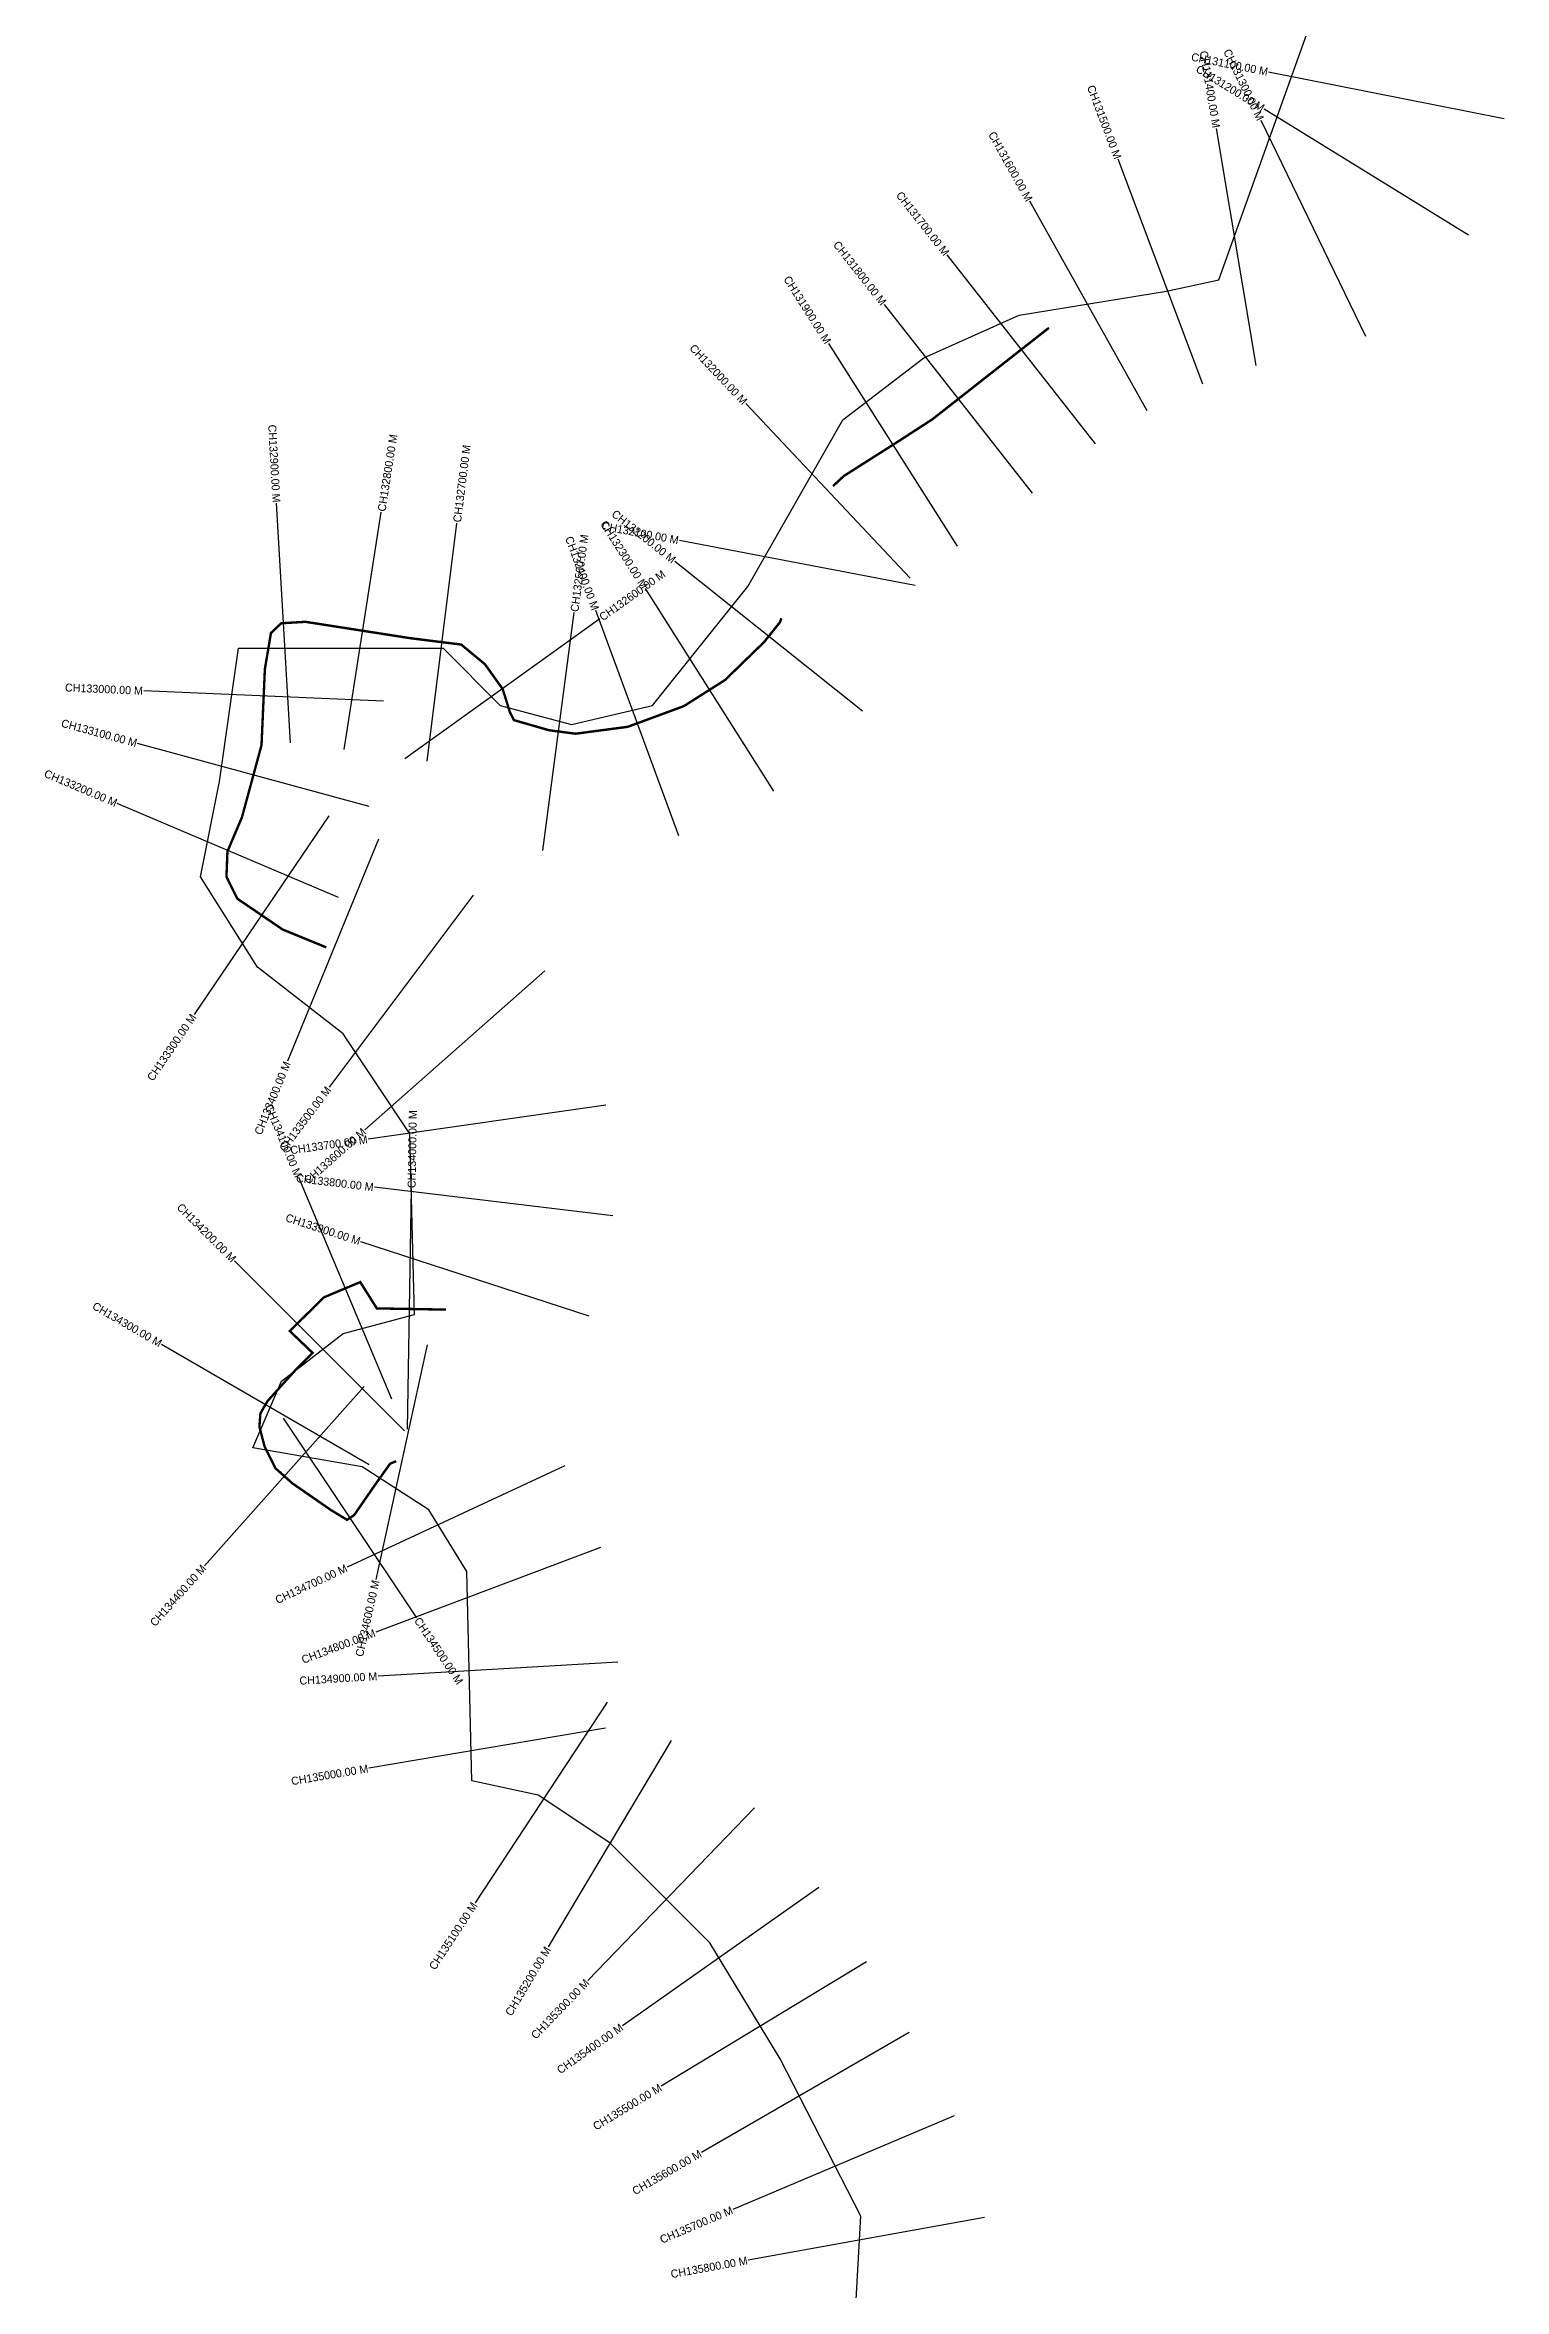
# Model space of a CAD drawing. Header units: metres. Extents: x 266353 to 279238, y 2116409 to 2127268.
# Drawn here: x 266438 to 268261, y 2118743 to 2121548 of the extents above; entities that cross this region are included whole.
import ezdxf
from ezdxf.enums import TextEntityAlignment as Align

# ---------------------------------------------------------------- set-up
doc = ezdxf.new("R2010")
doc.units = ezdxf.units.M
for name, color, linetype in [('ARTIFICIALLY PROTECTED', 4, 'Continuous'), ('CS', 134, 'Continuous'), ('CSMark', 6, 'Continuous'), ('VILLAGE BOUNDRY', 3, 'Continuous')]:
    doc.layers.add(name, color=color, linetype=linetype)

msp = doc.modelspace()

# ---------------------------------------------------------------- linework, layer by layer
at = {"layer": 'ARTIFICIALLY PROTECTED', "const_width": 3, "flags": 128}
msp.add_lwpolyline([(267692.6, 2121193.9), (267690.8, 2121192.9), (267546.7, 2121079.8), (267505.1, 2121052.8), (267436, 2121008.9), (267422.7, 2120996.4)], dxfattribs=at)
at = {"layer": 'ARTIFICIALLY PROTECTED', "flags": 128}
for points in [[(267358.1, 2120831.2, 3, 3, 0), (267356.3, 2120826.3, 3, 3, 0), (267336.3, 2120801.3, 3, 3, 0), (267287.6, 2120754, 3, 3, 0), (267236.1, 2120721.4, 3, 3, 0), (267166.1, 2120695.6, 3, 3, 0), (267100.9, 2120687, 3, 3, 0), (267067.9, 2120691.3, 3, 3, 0), (267023.8, 2120704, 3, 3, 0), (267018.9, 2120713.7, 3, 3, 0), (267012.9, 2120733.1, 3, 3, 0), (267009.8, 2120742.9, 3, 3, 0), (266987.6, 2120773.9, 3, 3, 0), (266958, 2120798.4, 3, 3, 0), (266894.1, 2120806.4, 3, 3, 0), (266763.4, 2120826.8, 3, 3, 0), (266733.1, 2120825, 3, 3, 0), (266720.3, 2120812.8, 3, 3, 0), (266712.7, 2120767.8, 3, 3, 0), (266708.5, 2120672.7, 3, 3, 0), (266684, 2120582.4, 3, 3, 0), (266665.9, 2120539.8, 3, 3, 0), (266664.7, 2120508.3, 3, 3, 0), (266678.2, 2120480.9, 3, 3, 0), (266734.8, 2120442.4, 3, 3, 0), (266789.5, 2120420, 0, 0, 0)], [(266939.2, 2119967.4, 3, 3, 0), (266852.6, 2119968.9, 3, 3, 0), (266831.9, 2120001.8, 3, 3, 0), (266786.4, 2119982.7, 3, 3, 0), (266743.8, 2119940.6, 3, 3, 0), (266772.3, 2119913.4, 3, 3, 0), (266752.7, 2119893.8, 3, 3, 0), (266716.1, 2119853.2, 3, 3, 0), (266707.1, 2119837.7, 3, 3, 0), (266705.9, 2119820.9, 3, 3, 0), (266712.4, 2119796.1, 3, 3, 0), (266726.1, 2119769, 3, 3, 0), (266747, 2119750.4, 3, 3, 0), (266795.3, 2119716.9, 3, 3, 0), (266815.4, 2119704.7, 3, 3, 0), (266824.2, 2119710.5, 3, 3, 0), (266848.5, 2119745.8, 3, 3, 0), (266869.1, 2119774.8, 3, 3, 0), (266876.8, 2119778.1, 0, 0, 0)]]:
    msp.add_lwpolyline(points, format="xyseb", dxfattribs=at)
at = {"layer": 'CS'}
for p, q in [((268261.2, 2121455.2), (267967, 2121513.8)), ((268088.6, 2121183.4), (267957.5, 2121453.2)), ((268216.6, 2121309.8), (267961.3, 2121467.4)), ((267951.3, 2121147.2), (267901.9, 2121443.1)), ((267884.6, 2121123.9), (267779, 2121404.7)), ((267815, 2121090.5), (267668.6, 2121352.4)), ((267750.7, 2121049.3), (267565.4, 2121285.2)), ((267672, 2120987.5), (267486.8, 2121223.5)), ((267578.1, 2120921.4), (267417.3, 2121174.7)), ((267519.2, 2120881.2), (267313.6, 2121099.6)), ((266744.6, 2120675.5), (266727.4, 2120975)), ((266811.9, 2120667.4), (266858.2, 2120963.8)), ((266915.4, 2120652.5), (266952.7, 2120950.2)), ((267525.3, 2120872.3), (267230.6, 2120928.5)), ((267459.5, 2120715.1), (267225, 2120902.3)), ((267348.7, 2120615.2), (267188.2, 2120868.6)), ((266887.5, 2120656.1), (267131.3, 2120830.8)), ((267060.2, 2120541), (267099.3, 2120838.5)), ((267230, 2120559.3), (267126.4, 2120840.8)), ((266861.1, 2120727.6), (266561.3, 2120740.6)), ((266843.2, 2120596.1), (266553.7, 2120674.8)), ((266804.5, 2120482.4), (266528.3, 2120599.6)), ((266792.8, 2120584.4), (266624.2, 2120336.2)), ((266854.7, 2120555.4), (266741.1, 2120277.8)), ((266972.9, 2120485.4), (266792.9, 2120245.3)), ((267062.5, 2120390.7), (266837.6, 2120192.2)), ((267138.9, 2120222.7), (266841.9, 2120180.3)), ((266871.3, 2119855.7), (266755.3, 2120132.3)), ((267147.4, 2120084.7), (266849.5, 2120120.2)), ((266891, 2119818.2), (266896, 2120118.2)), ((267117.8, 2119959.1), (266832.6, 2120052.2)), ((266887.1, 2119816.1), (266674.9, 2120028.2)), ((266843.2, 2119773.4), (266583.7, 2119923.9)), ((266915.5, 2119923.2), (266851.5, 2119630.1)), ((266836.7, 2119871.4), (266637.2, 2119647.3)), ((266735.5, 2119831.7), (266902.3, 2119582.3)), ((267087.6, 2119772.1), (266815.6, 2119645.4)), ((267131.9, 2119670), (266851.2, 2119564.2)), ((267153.6, 2119527), (266854.1, 2119509.4)), ((267140.4, 2119476.7), (266975.3, 2119226.2)), ((267138.5, 2119444.3), (266842.7, 2119394.4)), ((267220.2, 2119428.9), (267066.9, 2119171)), ((267324.7, 2119344.9), (267116.2, 2119129.2)), ((267404.8, 2119245.2), (267159.5, 2119072.5)), ((267464.4, 2119152.6), (267208.1, 2118996.9)), ((267517.9, 2119064.2), (267258.1, 2118914.2)), ((267573.9, 2118959.8), (267297.6, 2118843.1)), ((267611.9, 2118832.9), (267316.7, 2118779.6))]:
    msp.add_line(p, q, dxfattribs=at)
at = {"layer": 'VILLAGE BOUNDRY', "color": 3, "true_color": 0x00ff00}
msp.add_polyline3d([(267427.9, 2118305.5, 0), (267457.6, 2118834.8, 0), (267356.5, 2119031.1, 0), (267268.5, 2119176.2, 0), (267143.6, 2119301.1, 0), (267054.4, 2119360.5, 0), (266971.1, 2119378.4, 0), (266965.2, 2119640, 0), (266917.6, 2119717.4, 0), (266834.4, 2119770.9, 0), (266697.6, 2119794.7, 0), (266733.3, 2119877.9, 0), (266810.6, 2119937.4, 0), (266899.8, 2119961.2, 0), (266893.8, 2120187.2, 0), (266810.6, 2120312.1, 0), (266703.5, 2120395.3, 0), (266632.2, 2120508.3, 0), (266656, 2120627.3, 0), (266679.7, 2120793.8, 0), (266935.5, 2120793.8, 0), (267006.8, 2120722.4, 0), (267096, 2120698.6, 0), (267197.1, 2120722.4, 0), (267316.1, 2120871.1, 0), (267435, 2121079.2, 0), (267536.1, 2121156.5, 0), (267655.1, 2121210.1, 0), (267839.4, 2121239.8, 0), (267904.8, 2121254.1, 0), (268226, 2122152.1, 0)], dxfattribs=at)

# ---------------------------------------------------------------- texts
at = {"layer": 'CSMark'}
for s, rotation, p in [('CH131100.00 M', 348.7239, (267966, 2121514)), ('CH131400.00 M', 279.4774, (267901.7, 2121444.1)), ('CH131300.00 M', 295.9201, (267957.1, 2121454.1)), ('CH131200.00 M', 328.3125, (267960.5, 2121467.9)), ('CH131500.00 M', 290.6082, (267778.7, 2121405.6)), ('CH131600.00 M', 299.2091, (267668.1, 2121353.2)), ('CH131700.00 M', 308.137, (267564.8, 2121286)), ('CH131800.00 M', 308.137, (267486.2, 2121224.2)), ('CH131900.00 M', 302.4153, (267416.7, 2121175.5)), ('CH132000.00 M', 313.2654, (267312.9, 2121100.4)), ('CH132900.00 M', 273.2853, (266727.3, 2120976)), ('CH132300.00 M', 302.3454, (267187.7, 2120869.5)), ('CH132100.00 M', 349.2183, (267229.6, 2120928.6)), ('CH132200.00 M', 321.3922, (267224.2, 2120902.9)), ('CH132400.00 M', 290.2123, (267126, 2120841.8)), ('CH133000.00 M', 357.5143, (266560.3, 2120740.6)), ('CH133100.00 M', 344.7912, (266552.7, 2120675.1)), ('CH133200.00 M', 336.9862, (266527.4, 2120600)), ('CH133300.00 M', 55.8041, (266623.6, 2120335.4)), ('CH133400.00 M', 67.7412, (266740.7, 2120276.8)), ('CH133500.00 M', 53.1485, (266792.3, 2120244.5)), ('CH134100.00 M', 292.7481, (266754.9, 2120133.2)), ('CH133700.00 M', 8.1197, (266840.9, 2120180.2)), ('CH133600.00 M', 41.4331, (266836.8, 2120191.5)), ('CH133800.00 M', 353.1975, (266848.5, 2120120.3)), ('CH134200.00 M', 315.0199, (266674.2, 2120028.9)), ('CH133900.00 M', 341.9039, (266831.7, 2120052.6)), ('CH134300.00 M', 329.881, (266582.8, 2119924.4)), ('CH134400.00 M', 48.3326, (266636.6, 2119646.6)), ('CH134700.00 M', 24.9776, (266814.7, 2119645)), ('CH134600.00 M', 77.6831, (266851.2, 2119629.2)), ('CH134800.00 M', 20.6506, (266850.2, 2119563.8)), ('CH134900.00 M', 3.3586, (266853.1, 2119509.4)), ('CH135000.00 M', 9.584, (266841.7, 2119394.2)), ('CH135100.00 M', 56.6146, (266974.8, 2119225.4)), ('CH135200.00 M', 59.2787, (267066.4, 2119170.1)), ('CH135300.00 M', 45.9662, (267115.5, 2119128.5)), ('CH135400.00 M', 35.1465, (267158.7, 2119071.9)), ('CH135500.00 M', 31.2852, (267207.2, 2118996.3)), ('CH135600.00 M', 30.0058, (267257.2, 2118913.7)), ('CH135700.00 M', 22.9016, (267296.7, 2118842.7)), ('CH135800.00 M', 10.2347, (267315.7, 2118779.4))]:
    msp.add_text(s, height=10, rotation=rotation, dxfattribs=at).set_placement(p, align=Align.MIDDLE_RIGHT)
for s, rotation, p in [('CH132800.00 M', 81.1228, (266858.4, 2120964.8)), ('CH132700.00 M', 82.8469, (266952.8, 2120951.2)), ('CH132500.00 M', 82.5192, (267099.4, 2120839.4)), ('CH132600.00 M', 35.6185, (267132.2, 2120831.4)), ('CH134000.00 M', 89.045, (266896, 2120119.2)), ('CH134500.00 M', 303.7661, (266902.8, 2119581.5))]:
    msp.add_text(s, height=10, rotation=rotation, dxfattribs=at).set_placement(p, align=Align.MIDDLE_LEFT)

doc.saveas('drawing.dxf')
